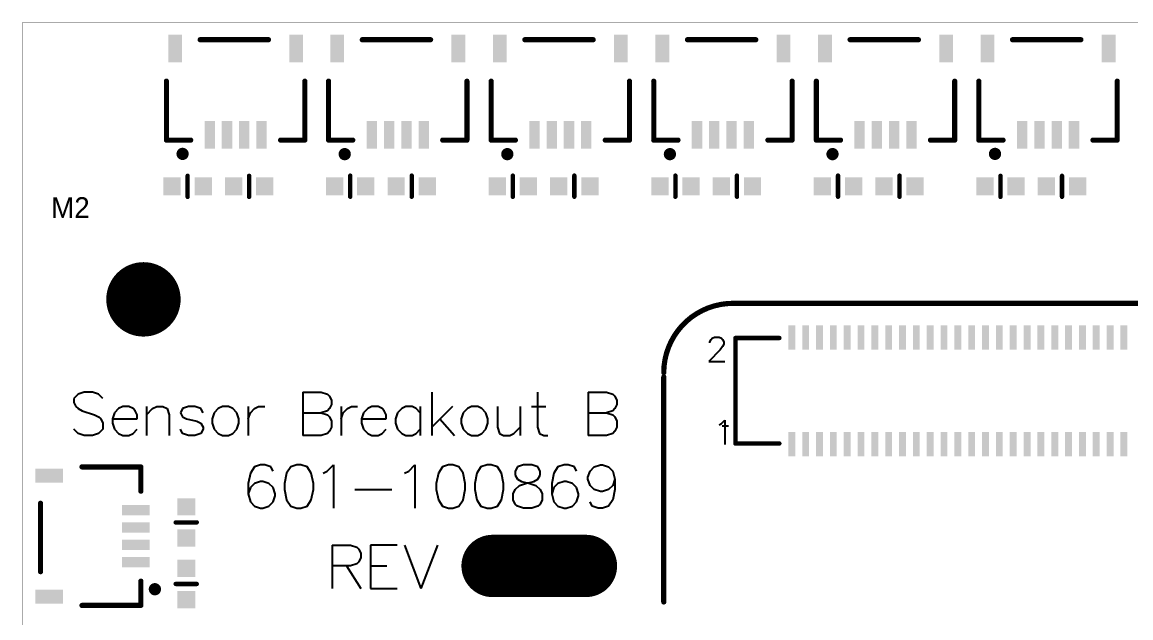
# Model space of a CAD drawing. Extents: x 385 to 449, y 85 to 220.
# Drawn here: x 385.26 to 417.31, y 202.43 to 219.64 of the extents above; entities that cross this region are included whole.
import ezdxf

# ---------------------------------------------------------------- set-up
doc = ezdxf.new("R2010")
doc.units = 0
for name, color, linetype in [('MECHANICAL1', 6, 'CONTINUOUS'), ('PADHOLELAYER', 156, 'CONTINUOUS'), ('TOPOVERLAY', 2, 'CONTINUOUS'), ('TOPPASTE', 8, 'CONTINUOUS')]:
    doc.layers.add(name, color=color, linetype=linetype)

msp = doc.modelspace()

# ---------------------------------------------------------------- linework, layer by layer
at = {"layer": 'MECHANICAL1', "const_width": 0.0127}
for points in [[(385.268, 151.633), (385.268, 219.633)], [(385.268, 219.633), (449.268, 219.633)]]:
    msp.add_lwpolyline(points, dxfattribs=at)
at = {"layer": 'MECHANICAL1', "const_width": 0.00635}
msp.add_lwpolyline([(385.265, 219.633, 1), (385.271, 219.633, 1)], format="xyb", close=True, dxfattribs=at)
msp.add_lwpolyline([(385.265, 219.633, 1), (385.271, 219.633, 1)], format="xyb", close=True, dxfattribs=at)
at = {"layer": 'PADHOLELAYER', "const_width": 1.075}
msp.add_lwpolyline([(388.23, 211.633, 1), (389.305, 211.633, 1)], format="xyb", close=True, dxfattribs=at)
at = {"layer": 'TOPOVERLAY'}
for p, q in [((405.141, 210.409), (405.174, 210.476)), ((405.141, 210.376), (405.141, 210.409)), ((405.174, 210.476), (405.208, 210.509)), ((405.208, 210.509), (405.274, 210.543)), ((405.274, 210.543), (405.408, 210.543)), ((405.408, 210.543), (405.474, 210.509)), ((405.508, 210.276), (405.441, 210.176)), ((405.474, 210.509), (405.508, 210.476)), ((405.508, 210.476), (405.541, 210.409)), ((405.541, 210.343), (405.508, 210.276)), ((405.541, 210.409), (405.541, 210.343)), ((405.441, 210.176), (405.108, 209.843)), ((405.108, 209.843), (405.574, 209.843)), ((387.055, 208.953), (386.877, 208.893)), ((387.293, 208.953), (387.055, 208.953)), ((387.472, 208.893), (387.293, 208.953)), ((393.37, 208.953), (393.37, 207.703)), ((393.37, 208.953), (393.905, 208.953)), ((393.905, 208.953), (394.084, 208.893)), ((397.101, 208.953), (397.101, 207.703)), ((400.16, 208.953), (400.16, 207.941)), ((401.618, 208.953), (401.618, 207.703)), ((401.618, 208.953), (402.153, 208.953)), ((402.153, 208.953), (402.332, 208.893)), ((386.877, 208.893), (386.758, 208.774)), ((386.758, 208.774), (386.758, 208.655)), ((386.758, 208.655), (386.817, 208.536)), ((387.591, 208.774), (387.472, 208.893)), ((394.084, 208.893), (394.143, 208.834)), ((394.143, 208.834), (394.203, 208.715)), ((394.203, 208.715), (394.203, 208.596)), ((402.332, 208.893), (402.391, 208.834)), ((402.391, 208.834), (402.451, 208.715)), ((402.451, 208.715), (402.451, 208.596)), ((386.817, 208.536), (386.877, 208.476)), ((386.877, 208.476), (386.996, 208.417)), ((386.996, 208.417), (387.353, 208.298)), ((387.93, 208.357), (387.871, 208.179)), ((388.049, 208.476), (387.93, 208.357)), ((388.168, 208.536), (388.049, 208.476)), ((388.347, 208.536), (388.168, 208.536)), ((388.466, 208.476), (388.347, 208.536)), ((388.525, 208.417), (388.466, 208.476)), ((388.585, 208.298), (388.525, 208.417)), ((388.853, 208.536), (388.853, 207.703)), ((388.853, 208.298), (389.031, 208.476)), ((389.031, 208.476), (389.15, 208.536)), ((389.15, 208.536), (389.329, 208.536)), ((389.329, 208.536), (389.448, 208.476)), ((389.448, 208.476), (389.507, 208.298)), ((389.894, 208.476), (389.835, 208.357)), ((389.835, 208.357), (389.894, 208.238)), ((390.073, 208.536), (389.894, 208.476)), ((390.251, 208.536), (390.073, 208.536)), ((390.43, 208.476), (390.251, 208.536)), ((390.489, 208.357), (390.43, 208.476)), ((390.811, 208.357), (390.751, 208.179)), ((390.93, 208.476), (390.811, 208.357)), ((391.049, 208.536), (390.93, 208.476)), ((391.227, 208.536), (391.049, 208.536)), ((391.346, 208.476), (391.227, 208.536)), ((391.465, 208.357), (391.346, 208.476)), ((391.525, 208.179), (391.465, 208.357)), ((391.798, 208.536), (391.798, 207.703)), ((391.798, 208.179), (391.858, 208.357)), ((391.858, 208.357), (391.977, 208.476)), ((391.977, 208.476), (392.096, 208.536)), ((392.096, 208.536), (392.275, 208.536)), ((393.37, 208.357), (393.905, 208.357)), ((394.084, 208.417), (393.905, 208.357)), ((393.905, 208.357), (394.084, 208.298)), ((394.143, 208.476), (394.084, 208.417)), ((394.203, 208.596), (394.143, 208.476)), ((394.482, 208.536), (394.482, 207.703)), ((394.482, 208.179), (394.542, 208.357)), ((394.542, 208.357), (394.661, 208.476)), ((394.661, 208.476), (394.78, 208.536)), ((394.78, 208.536), (394.958, 208.536)), ((395.131, 208.357), (395.072, 208.179)), ((395.25, 208.476), (395.131, 208.357)), ((395.369, 208.536), (395.25, 208.476)), ((395.548, 208.536), (395.369, 208.536)), ((395.667, 208.476), (395.548, 208.536)), ((395.726, 208.417), (395.667, 208.476)), ((395.786, 208.298), (395.726, 208.417)), ((396.113, 208.357), (396.053, 208.179)), ((396.232, 208.476), (396.113, 208.357)), ((396.351, 208.536), (396.232, 208.476)), ((396.53, 208.536), (396.351, 208.536)), ((396.649, 208.476), (396.53, 208.536)), ((396.768, 208.357), (396.649, 208.476)), ((396.768, 208.536), (396.768, 207.703)), ((397.696, 208.536), (397.101, 207.941)), ((398.011, 208.357), (397.952, 208.179)), ((398.13, 208.476), (398.011, 208.357)), ((398.249, 208.536), (398.13, 208.476)), ((398.428, 208.536), (398.249, 208.536)), ((398.547, 208.476), (398.428, 208.536)), ((398.666, 208.357), (398.547, 208.476)), ((398.726, 208.179), (398.666, 208.357)), ((398.999, 208.536), (398.999, 207.941)), ((399.654, 208.536), (399.654, 207.703)), ((399.981, 208.536), (400.398, 208.536)), ((401.618, 208.357), (402.153, 208.357)), ((402.332, 208.417), (402.153, 208.357)), ((402.153, 208.357), (402.332, 208.298)), ((402.391, 208.476), (402.332, 208.417)), ((402.451, 208.596), (402.391, 208.476)), ((387.353, 208.298), (387.472, 208.238)), ((387.472, 208.238), (387.531, 208.179)), ((387.531, 208.179), (387.591, 208.06)), ((387.591, 208.06), (387.591, 207.881)), ((387.871, 208.179), (388.585, 208.179)), ((387.871, 208.179), (387.871, 208.06)), ((387.871, 208.06), (387.93, 207.881)), ((388.585, 208.179), (388.585, 208.298)), ((389.507, 208.298), (389.507, 207.703)), ((389.894, 208.238), (390.013, 208.179)), ((390.013, 208.179), (390.311, 208.119)), ((390.311, 208.119), (390.43, 208.06)), ((390.43, 208.06), (390.489, 207.941)), ((390.751, 208.179), (390.751, 208.06)), ((390.751, 208.06), (390.811, 207.881)), ((391.465, 207.881), (391.525, 208.06)), ((391.525, 208.06), (391.525, 208.179)), ((394.084, 208.298), (394.143, 208.238)), ((394.143, 208.238), (394.203, 208.119)), ((394.203, 208.119), (394.203, 207.941)), ((395.072, 208.179), (395.786, 208.179)), ((395.072, 208.179), (395.072, 208.06)), ((395.072, 208.06), (395.131, 207.881)), ((395.786, 208.179), (395.786, 208.298)), ((396.053, 208.179), (396.053, 208.06)), ((396.053, 208.06), (396.113, 207.881)), ((397.339, 208.179), (397.755, 207.703)), ((397.952, 208.179), (397.952, 208.06)), ((397.952, 208.06), (398.011, 207.881)), ((398.666, 207.881), (398.726, 208.06)), ((398.726, 208.06), (398.726, 208.179)), ((402.332, 208.298), (402.391, 208.238)), ((402.391, 208.238), (402.451, 208.119)), ((402.451, 208.119), (402.451, 207.941)), ((405.408, 208.009), (405.474, 208.043)), ((405.474, 208.043), (405.574, 208.143)), ((405.574, 208.143), (405.574, 207.443)), ((386.877, 207.762), (386.758, 207.881)), ((387.055, 207.703), (386.877, 207.762)), ((387.293, 207.703), (387.055, 207.703)), ((387.472, 207.762), (387.293, 207.703)), ((387.591, 207.881), (387.472, 207.762)), ((387.93, 207.881), (388.049, 207.762)), ((388.049, 207.762), (388.168, 207.703)), ((388.168, 207.703), (388.347, 207.703)), ((388.347, 207.703), (388.466, 207.762)), ((388.466, 207.762), (388.585, 207.881)), ((389.894, 207.762), (389.835, 207.881)), ((390.073, 207.703), (389.894, 207.762)), ((390.251, 207.703), (390.073, 207.703)), ((390.43, 207.762), (390.251, 207.703)), ((390.489, 207.881), (390.43, 207.762)), ((390.489, 207.941), (390.489, 207.881)), ((390.811, 207.881), (390.93, 207.762)), ((390.93, 207.762), (391.049, 207.703)), ((391.049, 207.703), (391.227, 207.703)), ((391.227, 207.703), (391.346, 207.762)), ((391.346, 207.762), (391.465, 207.881)), ((393.905, 207.703), (393.37, 207.703)), ((394.084, 207.762), (393.905, 207.703)), ((394.143, 207.822), (394.084, 207.762)), ((394.203, 207.941), (394.143, 207.822)), ((395.131, 207.881), (395.25, 207.762)), ((395.25, 207.762), (395.369, 207.703)), ((395.369, 207.703), (395.548, 207.703)), ((395.548, 207.703), (395.667, 207.762)), ((395.667, 207.762), (395.786, 207.881)), ((396.113, 207.881), (396.232, 207.762)), ((396.232, 207.762), (396.351, 207.703)), ((396.351, 207.703), (396.53, 207.703)), ((396.53, 207.703), (396.649, 207.762)), ((396.649, 207.762), (396.768, 207.881)), ((398.011, 207.881), (398.13, 207.762)), ((398.13, 207.762), (398.249, 207.703)), ((398.249, 207.703), (398.428, 207.703)), ((398.428, 207.703), (398.547, 207.762)), ((398.547, 207.762), (398.666, 207.881)), ((398.999, 207.941), (399.059, 207.762)), ((399.059, 207.762), (399.178, 207.703)), ((399.178, 207.703), (399.356, 207.703)), ((399.356, 207.703), (399.475, 207.762)), ((399.475, 207.762), (399.654, 207.941)), ((400.16, 207.941), (400.219, 207.762)), ((400.219, 207.762), (400.338, 207.703)), ((400.338, 207.703), (400.457, 207.703)), ((402.153, 207.703), (401.618, 207.703)), ((402.332, 207.762), (402.153, 207.703)), ((402.391, 207.822), (402.332, 207.762)), ((402.451, 207.941), (402.391, 207.822)), ((391.976, 206.793), (391.857, 206.615)), ((392.155, 206.853), (391.976, 206.793)), ((392.274, 206.853), (392.155, 206.853)), ((392.452, 206.793), (392.274, 206.853)), ((392.512, 206.674), (392.452, 206.793)), ((393.024, 206.793), (392.905, 206.615)), ((393.202, 206.853), (393.024, 206.793)), ((393.321, 206.853), (393.202, 206.853)), ((393.5, 206.793), (393.321, 206.853)), ((393.619, 206.615), (393.5, 206.793)), ((394.077, 206.674), (394.256, 206.853)), ((394.256, 206.853), (394.256, 205.603)), ((396.434, 206.674), (396.612, 206.853)), ((396.612, 206.853), (396.612, 205.603)), ((397.41, 206.793), (397.291, 206.615)), ((397.588, 206.853), (397.41, 206.793)), ((397.707, 206.853), (397.588, 206.853)), ((397.886, 206.793), (397.707, 206.853)), ((398.005, 206.615), (397.886, 206.793)), ((398.523, 206.793), (398.404, 206.615)), ((398.701, 206.853), (398.523, 206.793)), ((398.82, 206.853), (398.701, 206.853)), ((398.999, 206.793), (398.82, 206.853)), ((399.118, 206.615), (398.999, 206.793)), ((399.576, 206.793), (399.516, 206.674)), ((399.754, 206.853), (399.576, 206.793)), ((399.993, 206.853), (399.754, 206.853)), ((400.171, 206.793), (399.993, 206.853)), ((400.231, 206.674), (400.171, 206.793)), ((400.748, 206.793), (400.629, 206.615)), ((400.927, 206.853), (400.748, 206.793)), ((401.046, 206.853), (400.927, 206.853)), ((401.224, 206.793), (401.046, 206.853)), ((401.284, 206.674), (401.224, 206.793)), ((401.677, 206.674), (401.796, 206.793)), ((401.796, 206.793), (401.974, 206.853)), ((401.974, 206.853), (402.034, 206.853)), ((402.034, 206.853), (402.212, 206.793)), ((402.212, 206.793), (402.331, 206.674)), ((391.857, 206.615), (391.798, 206.317)), ((392.905, 206.615), (392.845, 206.317)), ((393.678, 206.317), (393.619, 206.615)), ((393.958, 206.615), (394.077, 206.674)), ((396.315, 206.615), (396.434, 206.674)), ((397.291, 206.615), (397.231, 206.317)), ((398.064, 206.317), (398.005, 206.615)), ((398.404, 206.615), (398.344, 206.317)), ((399.177, 206.317), (399.118, 206.615)), ((399.516, 206.674), (399.516, 206.555)), ((399.516, 206.555), (399.576, 206.436)), ((399.576, 206.436), (399.695, 206.376)), ((400.052, 206.376), (400.171, 206.436)), ((400.171, 206.436), (400.231, 206.555)), ((400.231, 206.555), (400.231, 206.674)), ((400.629, 206.615), (400.57, 206.317)), ((401.617, 206.496), (401.677, 206.674)), ((401.617, 206.436), (401.617, 206.496)), ((401.677, 206.257), (401.617, 206.436)), ((402.331, 206.674), (402.391, 206.436)), ((402.391, 206.436), (402.331, 206.257)), ((402.391, 206.436), (402.391, 206.138)), ((391.798, 206.317), (391.798, 206.019)), ((391.857, 206.198), (391.798, 206.019)), ((391.976, 206.317), (391.857, 206.198)), ((392.155, 206.376), (391.976, 206.317)), ((392.214, 206.376), (392.155, 206.376)), ((392.393, 206.317), (392.214, 206.376)), ((392.512, 206.198), (392.393, 206.317)), ((392.571, 206.019), (392.512, 206.198)), ((392.845, 206.317), (392.845, 206.138)), ((392.845, 206.138), (392.905, 205.841)), ((393.619, 205.841), (393.678, 206.138)), ((393.678, 206.138), (393.678, 206.317)), ((394.875, 206.138), (395.946, 206.138)), ((397.231, 206.317), (397.231, 206.138)), ((397.231, 206.138), (397.291, 205.841)), ((398.005, 205.841), (398.064, 206.138)), ((398.064, 206.138), (398.064, 206.317)), ((398.344, 206.317), (398.344, 206.138)), ((398.344, 206.138), (398.404, 205.841)), ((399.118, 205.841), (399.177, 206.138)), ((399.177, 206.138), (399.177, 206.317)), ((399.457, 206.019), (399.516, 206.138)), ((399.516, 206.138), (399.635, 206.257)), ((399.635, 206.257), (399.814, 206.317)), ((399.695, 206.376), (399.933, 206.317)), ((399.814, 206.317), (400.052, 206.376)), ((399.933, 206.317), (400.112, 206.257)), ((400.112, 206.257), (400.231, 206.138)), ((400.231, 206.138), (400.29, 206.019)), ((400.57, 206.317), (400.57, 206.019)), ((400.629, 206.198), (400.57, 206.019)), ((400.748, 206.317), (400.629, 206.198)), ((400.927, 206.376), (400.748, 206.317)), ((400.986, 206.376), (400.927, 206.376)), ((401.165, 206.317), (400.986, 206.376)), ((401.284, 206.198), (401.165, 206.317)), ((401.343, 206.019), (401.284, 206.198)), ((401.796, 206.138), (401.677, 206.257)), ((401.974, 206.079), (401.796, 206.138)), ((402.034, 206.079), (401.974, 206.079)), ((402.212, 206.138), (402.034, 206.079)), ((402.331, 206.257), (402.212, 206.138)), ((402.391, 206.138), (402.331, 205.841)), ((391.798, 206.019), (391.857, 205.781)), ((391.857, 205.781), (391.976, 205.662)), ((392.393, 205.662), (392.512, 205.781)), ((392.512, 205.781), (392.571, 205.96)), ((392.571, 205.96), (392.571, 206.019)), ((392.905, 205.841), (393.024, 205.662)), ((393.5, 205.662), (393.619, 205.841)), ((397.291, 205.841), (397.41, 205.662)), ((397.886, 205.662), (398.005, 205.841)), ((398.404, 205.841), (398.523, 205.662)), ((398.999, 205.662), (399.118, 205.841)), ((399.457, 205.841), (399.457, 206.019)), ((399.516, 205.722), (399.457, 205.841)), ((400.29, 205.841), (400.231, 205.722)), ((400.29, 206.019), (400.29, 205.841)), ((400.57, 206.019), (400.629, 205.781)), ((400.629, 205.781), (400.748, 205.662)), ((401.165, 205.662), (401.284, 205.781)), ((401.284, 205.781), (401.343, 205.96)), ((401.343, 205.96), (401.343, 206.019)), ((401.736, 205.662), (401.677, 205.781)), ((402.331, 205.841), (402.212, 205.662)), ((391.976, 205.662), (392.155, 205.603)), ((392.155, 205.603), (392.214, 205.603)), ((392.214, 205.603), (392.393, 205.662)), ((393.024, 205.662), (393.202, 205.603)), ((393.202, 205.603), (393.321, 205.603)), ((393.321, 205.603), (393.5, 205.662)), ((397.41, 205.662), (397.588, 205.603)), ((397.588, 205.603), (397.707, 205.603)), ((397.707, 205.603), (397.886, 205.662)), ((398.523, 205.662), (398.701, 205.603)), ((398.701, 205.603), (398.82, 205.603)), ((398.82, 205.603), (398.999, 205.662)), ((399.576, 205.662), (399.516, 205.722)), ((399.754, 205.603), (399.576, 205.662)), ((399.993, 205.603), (399.754, 205.603)), ((400.171, 205.662), (399.993, 205.603)), ((400.231, 205.722), (400.171, 205.662)), ((400.748, 205.662), (400.927, 205.603)), ((400.927, 205.603), (400.986, 205.603)), ((400.986, 205.603), (401.165, 205.662)), ((401.915, 205.603), (401.736, 205.662)), ((402.034, 205.603), (401.915, 205.603)), ((402.212, 205.662), (402.034, 205.603)), ((394.218, 204.533), (394.218, 203.283)), ((394.218, 204.533), (394.753, 204.533)), ((394.753, 204.533), (394.932, 204.473)), ((394.932, 204.473), (394.991, 204.414)), ((396.104, 204.533), (395.331, 204.533)), ((395.331, 204.533), (395.331, 203.283)), ((396.313, 204.533), (396.789, 203.283)), ((397.265, 204.533), (396.789, 203.283)), ((394.991, 204.414), (395.051, 204.295)), ((395.051, 204.176), (394.991, 204.056)), ((395.051, 204.295), (395.051, 204.176)), ((394.753, 203.937), (394.218, 203.937)), ((394.634, 203.937), (395.051, 203.283)), ((394.932, 203.997), (394.753, 203.937)), ((394.991, 204.056), (394.932, 203.997)), ((395.331, 203.937), (395.807, 203.937)), ((395.331, 203.283), (396.104, 203.283))]:
    msp.add_line(p, q, dxfattribs=at)
for points, const_width in [([(390.407, 219.133), (391.432, 219.133)], 0.15), ([(390.407, 219.133), (390.409, 219.133)], 0.15), ([(391.432, 219.133), (391.914, 219.133)], 0.15), ([(391.914, 219.133), (392.382, 219.133)], 0.15), ([(395.093, 219.133), (396.118, 219.133)], 0.15), ([(395.093, 219.133), (395.096, 219.133)], 0.15), ([(396.118, 219.133), (396.6, 219.133)], 0.15), ([(396.6, 219.133), (397.068, 219.133)], 0.15), ([(399.793, 219.133), (400.818, 219.133)], 0.15), ([(399.793, 219.133), (399.796, 219.133)], 0.15), ([(400.818, 219.133), (401.3, 219.133)], 0.15), ([(401.3, 219.133), (401.768, 219.133)], 0.15), ([(404.493, 219.133), (405.518, 219.133)], 0.15), ([(404.493, 219.133), (404.496, 219.133)], 0.15), ([(405.518, 219.133), (406, 219.133)], 0.15), ([(406, 219.133), (406.468, 219.133)], 0.15), ([(409.193, 219.133), (410.218, 219.133)], 0.15), ([(409.193, 219.133), (409.196, 219.133)], 0.15), ([(410.218, 219.133), (410.7, 219.133)], 0.15), ([(410.7, 219.133), (411.168, 219.133)], 0.15), ([(413.89, 219.133), (414.915, 219.133)], 0.15), ([(413.89, 219.133), (413.892, 219.133)], 0.15), ([(414.915, 219.133), (415.396, 219.133)], 0.15), ([(415.396, 219.133), (415.865, 219.133)], 0.15), ([(389.432, 217.935), (389.432, 216.233)], 0.15), ([(393.432, 216.233), (393.432, 217.935)], 0.15), ([(394.118, 217.935), (394.118, 216.233)], 0.15), ([(398.118, 216.233), (398.118, 217.935)], 0.15), ([(398.818, 217.935), (398.818, 216.233)], 0.15), ([(402.818, 216.233), (402.818, 217.935)], 0.15), ([(403.518, 217.935), (403.518, 216.233)], 0.15), ([(407.518, 216.233), (407.518, 217.935)], 0.15), ([(408.218, 217.935), (408.218, 216.233)], 0.15), ([(412.218, 216.233), (412.218, 217.935)], 0.15), ([(412.915, 217.935), (412.915, 216.233)], 0.15), ([(416.915, 216.233), (416.915, 217.935)], 0.15), ([(389.432, 216.233), (390.132, 216.233)], 0.15), ([(392.732, 216.233), (393.432, 216.233)], 0.15), ([(394.118, 216.233), (394.818, 216.233)], 0.15), ([(397.418, 216.233), (398.118, 216.233)], 0.15), ([(398.818, 216.233), (399.518, 216.233)], 0.15), ([(402.118, 216.233), (402.818, 216.233)], 0.15), ([(403.518, 216.233), (404.218, 216.233)], 0.15), ([(406.818, 216.233), (407.518, 216.233)], 0.15), ([(408.218, 216.233), (408.918, 216.233)], 0.15), ([(411.518, 216.233), (412.218, 216.233)], 0.15), ([(412.915, 216.233), (413.615, 216.233)], 0.15), ([(416.215, 216.233), (416.915, 216.233)], 0.15), ([(390.044, 214.593), (390.044, 215.202)], 0.127), ([(391.822, 214.593), (391.822, 215.202)], 0.127), ([(394.744, 214.597), (394.744, 215.207)], 0.127), ([(396.522, 214.597), (396.522, 215.207)], 0.127), ([(399.444, 214.597), (399.444, 215.207)], 0.127), ([(401.222, 214.597), (401.222, 215.207)], 0.127), ([(404.144, 214.597), (404.144, 215.207)], 0.127), ([(405.922, 214.597), (405.922, 215.207)], 0.127), ([(408.844, 214.597), (408.844, 215.207)], 0.127), ([(410.622, 214.597), (410.622, 215.207)], 0.127), ([(413.54, 214.593), (413.54, 215.202)], 0.127), ([(415.318, 214.593), (415.318, 215.202)], 0.127), ([(405.807, 211.518), (428.393, 211.518)], 0.15), ([(405.878, 210.517), (407.148, 210.517)], 0.127), ([(405.878, 207.469), (405.878, 210.517)], 0.127), ([(403.807, 202.893), (403.807, 209.393)], 0.15), ([(405.878, 207.469), (407.148, 207.469)], 0.127), ([(386.991, 206.793), (388.693, 206.793)], 0.15), ([(388.693, 206.093), (388.693, 206.793)], 0.15), ([(385.793, 205.275), (385.793, 205.743)], 0.15), ([(385.793, 204.793), (385.793, 205.275)], 0.15), ([(389.699, 205.19), (390.308, 205.19)], 0.127), ([(385.793, 203.768), (385.793, 204.793)], 0.15), ([(398.858, 203.933), (401.558, 203.933)], 1.8), ([(385.793, 203.768), (385.793, 203.771)], 0.15), ([(388.693, 202.793), (388.693, 203.493)], 0.15), ([(389.699, 203.412), (390.308, 203.412)], 0.127), ([(386.991, 202.793), (388.693, 202.793)], 0.15)]:
    msp.add_lwpolyline(points, dxfattribs=dict(at, const_width=const_width))
for points, const_width in [([(390.369, 219.133, 1), (390.444, 219.133, 1)], 0.075), ([(390.369, 219.133, 1), (390.444, 219.133, 1)], 0.075), ([(390.372, 219.133, 1), (390.447, 219.133, 1)], 0.075), ([(391.394, 219.133, 1), (391.469, 219.133, 1)], 0.075), ([(391.394, 219.133, 1), (391.469, 219.133, 1)], 0.075), ([(391.876, 219.133, 1), (391.951, 219.133, 1)], 0.075), ([(391.876, 219.133, 1), (391.951, 219.133, 1)], 0.075), ([(392.344, 219.133, 1), (392.419, 219.133, 1)], 0.075), ([(395.055, 219.133, 1), (395.13, 219.133, 1)], 0.075), ([(395.055, 219.133, 1), (395.13, 219.133, 1)], 0.075), ([(395.058, 219.133, 1), (395.133, 219.133, 1)], 0.075), ([(396.08, 219.133, 1), (396.155, 219.133, 1)], 0.075), ([(396.08, 219.133, 1), (396.155, 219.133, 1)], 0.075), ([(396.562, 219.133, 1), (396.637, 219.133, 1)], 0.075), ([(396.562, 219.133, 1), (396.637, 219.133, 1)], 0.075), ([(397.03, 219.133, 1), (397.105, 219.133, 1)], 0.075), ([(399.755, 219.133, 1), (399.83, 219.133, 1)], 0.075), ([(399.755, 219.133, 1), (399.83, 219.133, 1)], 0.075), ([(399.758, 219.133, 1), (399.833, 219.133, 1)], 0.075), ([(400.78, 219.133, 1), (400.855, 219.133, 1)], 0.075), ([(400.78, 219.133, 1), (400.855, 219.133, 1)], 0.075), ([(401.262, 219.133, 1), (401.337, 219.133, 1)], 0.075), ([(401.262, 219.133, 1), (401.337, 219.133, 1)], 0.075), ([(401.73, 219.133, 1), (401.805, 219.133, 1)], 0.075), ([(404.455, 219.133, 1), (404.53, 219.133, 1)], 0.075), ([(404.455, 219.133, 1), (404.53, 219.133, 1)], 0.075), ([(404.458, 219.133, 1), (404.533, 219.133, 1)], 0.075), ([(405.48, 219.133, 1), (405.555, 219.133, 1)], 0.075), ([(405.48, 219.133, 1), (405.555, 219.133, 1)], 0.075), ([(405.962, 219.133, 1), (406.037, 219.133, 1)], 0.075), ([(405.962, 219.133, 1), (406.037, 219.133, 1)], 0.075), ([(406.43, 219.133, 1), (406.505, 219.133, 1)], 0.075), ([(409.155, 219.133, 1), (409.23, 219.133, 1)], 0.075), ([(409.155, 219.133, 1), (409.23, 219.133, 1)], 0.075), ([(409.158, 219.133, 1), (409.233, 219.133, 1)], 0.075), ([(410.18, 219.133, 1), (410.255, 219.133, 1)], 0.075), ([(410.18, 219.133, 1), (410.255, 219.133, 1)], 0.075), ([(410.662, 219.133, 1), (410.737, 219.133, 1)], 0.075), ([(410.662, 219.133, 1), (410.737, 219.133, 1)], 0.075), ([(411.13, 219.133, 1), (411.205, 219.133, 1)], 0.075), ([(413.852, 219.133, 1), (413.927, 219.133, 1)], 0.075), ([(413.852, 219.133, 1), (413.927, 219.133, 1)], 0.075), ([(413.855, 219.133, 1), (413.93, 219.133, 1)], 0.075), ([(414.877, 219.133, 1), (414.952, 219.133, 1)], 0.075), ([(414.877, 219.133, 1), (414.952, 219.133, 1)], 0.075), ([(415.359, 219.133, 1), (415.434, 219.133, 1)], 0.075), ([(415.359, 219.133, 1), (415.434, 219.133, 1)], 0.075), ([(415.827, 219.133, 1), (415.902, 219.133, 1)], 0.075), ([(389.394, 217.935, 1), (389.469, 217.935, 1)], 0.075), ([(393.394, 217.935, 1), (393.469, 217.935, 1)], 0.075), ([(394.08, 217.935, 1), (394.155, 217.935, 1)], 0.075), ([(398.08, 217.935, 1), (398.155, 217.935, 1)], 0.075), ([(398.78, 217.935, 1), (398.855, 217.935, 1)], 0.075), ([(402.78, 217.935, 1), (402.855, 217.935, 1)], 0.075), ([(403.48, 217.935, 1), (403.555, 217.935, 1)], 0.075), ([(407.48, 217.935, 1), (407.555, 217.935, 1)], 0.075), ([(408.18, 217.935, 1), (408.255, 217.935, 1)], 0.075), ([(412.18, 217.935, 1), (412.255, 217.935, 1)], 0.075), ([(412.877, 217.935, 1), (412.952, 217.935, 1)], 0.075), ([(416.877, 217.935, 1), (416.952, 217.935, 1)], 0.075), ([(389.394, 216.233, 1), (389.469, 216.233, 1)], 0.075), ([(389.394, 216.233, 1), (389.469, 216.233, 1)], 0.075), ([(390.094, 216.233, 1), (390.169, 216.233, 1)], 0.075), ([(392.694, 216.233, 1), (392.769, 216.233, 1)], 0.075), ([(393.394, 216.233, 1), (393.469, 216.233, 1)], 0.075), ([(393.394, 216.233, 1), (393.469, 216.233, 1)], 0.075), ([(394.08, 216.233, 1), (394.155, 216.233, 1)], 0.075), ([(394.08, 216.233, 1), (394.155, 216.233, 1)], 0.075), ([(394.78, 216.233, 1), (394.855, 216.233, 1)], 0.075), ([(397.38, 216.233, 1), (397.455, 216.233, 1)], 0.075), ([(398.08, 216.233, 1), (398.155, 216.233, 1)], 0.075), ([(398.08, 216.233, 1), (398.155, 216.233, 1)], 0.075), ([(398.78, 216.233, 1), (398.855, 216.233, 1)], 0.075), ([(398.78, 216.233, 1), (398.855, 216.233, 1)], 0.075), ([(399.48, 216.233, 1), (399.555, 216.233, 1)], 0.075), ([(402.08, 216.233, 1), (402.155, 216.233, 1)], 0.075), ([(402.78, 216.233, 1), (402.855, 216.233, 1)], 0.075), ([(402.78, 216.233, 1), (402.855, 216.233, 1)], 0.075), ([(403.48, 216.233, 1), (403.555, 216.233, 1)], 0.075), ([(403.48, 216.233, 1), (403.555, 216.233, 1)], 0.075), ([(404.18, 216.233, 1), (404.255, 216.233, 1)], 0.075), ([(406.78, 216.233, 1), (406.855, 216.233, 1)], 0.075), ([(407.48, 216.233, 1), (407.555, 216.233, 1)], 0.075), ([(407.48, 216.233, 1), (407.555, 216.233, 1)], 0.075), ([(408.18, 216.233, 1), (408.255, 216.233, 1)], 0.075), ([(408.18, 216.233, 1), (408.255, 216.233, 1)], 0.075), ([(408.88, 216.233, 1), (408.955, 216.233, 1)], 0.075), ([(411.48, 216.233, 1), (411.555, 216.233, 1)], 0.075), ([(412.18, 216.233, 1), (412.255, 216.233, 1)], 0.075), ([(412.18, 216.233, 1), (412.255, 216.233, 1)], 0.075), ([(412.877, 216.233, 1), (412.952, 216.233, 1)], 0.075), ([(412.877, 216.233, 1), (412.952, 216.233, 1)], 0.075), ([(413.577, 216.233, 1), (413.652, 216.233, 1)], 0.075), ([(416.177, 216.233, 1), (416.252, 216.233, 1)], 0.075), ([(416.877, 216.233, 1), (416.952, 216.233, 1)], 0.075), ([(416.877, 216.233, 1), (416.952, 216.233, 1)], 0.075), ([(389.94, 215.841, 1), (390.03, 215.841, 1)], 0.09), ([(389.94, 215.829, 1), (390.03, 215.829, 1)], 0.09), ([(394.626, 215.841, 1), (394.716, 215.841, 1)], 0.09), ([(394.627, 215.829, 1), (394.717, 215.829, 1)], 0.09), ([(399.326, 215.841, 1), (399.416, 215.841, 1)], 0.09), ([(399.327, 215.829, 1), (399.417, 215.829, 1)], 0.09), ([(404.026, 215.841, 1), (404.116, 215.841, 1)], 0.09), ([(404.027, 215.829, 1), (404.117, 215.829, 1)], 0.09), ([(408.726, 215.841, 1), (408.816, 215.841, 1)], 0.09), ([(408.727, 215.829, 1), (408.817, 215.829, 1)], 0.09), ([(413.423, 215.841, 1), (413.513, 215.841, 1)], 0.09), ([(413.423, 215.829, 1), (413.513, 215.829, 1)], 0.09), ([(390.012, 215.202, 1), (390.075, 215.202, 1)], 0.0635), ([(391.79, 215.202, 1), (391.853, 215.202, 1)], 0.0635), ([(394.712, 215.207, 1), (394.776, 215.207, 1)], 0.0635), ([(396.49, 215.207, 1), (396.554, 215.207, 1)], 0.0635), ([(399.412, 215.207, 1), (399.476, 215.207, 1)], 0.0635), ([(401.19, 215.207, 1), (401.254, 215.207, 1)], 0.0635), ([(404.112, 215.207, 1), (404.176, 215.207, 1)], 0.0635), ([(405.89, 215.207, 1), (405.954, 215.207, 1)], 0.0635), ([(408.812, 215.207, 1), (408.876, 215.207, 1)], 0.0635), ([(410.59, 215.207, 1), (410.654, 215.207, 1)], 0.0635), ([(413.509, 215.202, 1), (413.572, 215.202, 1)], 0.0635), ([(415.287, 215.202, 1), (415.35, 215.202, 1)], 0.0635), ([(390.012, 214.593, 1), (390.075, 214.593, 1)], 0.0635), ([(391.79, 214.593, 1), (391.853, 214.593, 1)], 0.0635), ([(394.712, 214.597, 1), (394.776, 214.597, 1)], 0.0635), ([(396.49, 214.597, 1), (396.554, 214.597, 1)], 0.0635), ([(399.412, 214.597, 1), (399.476, 214.597, 1)], 0.0635), ([(401.19, 214.597, 1), (401.254, 214.597, 1)], 0.0635), ([(404.112, 214.597, 1), (404.176, 214.597, 1)], 0.0635), ([(405.89, 214.597, 1), (405.954, 214.597, 1)], 0.0635), ([(408.812, 214.597, 1), (408.876, 214.597, 1)], 0.0635), ([(410.59, 214.597, 1), (410.654, 214.597, 1)], 0.0635), ([(413.509, 214.593, 1), (413.572, 214.593, 1)], 0.0635), ([(415.287, 214.593, 1), (415.35, 214.593, 1)], 0.0635), ([(405.77, 211.518, 1), (405.845, 211.518, 1)], 0.075), ([(405.77, 211.518, 1), (405.845, 211.518, 1)], 0.075), ([(405.846, 210.517, 1), (405.91, 210.517, 1)], 0.0635), ([(405.846, 210.517, 1), (405.91, 210.517, 1)], 0.0635), ([(407.116, 210.517, 1), (407.18, 210.517, 1)], 0.0635), ([(403.77, 209.518, 1), (403.845, 209.518, 1)], 0.075), ([(403.77, 209.393, 1), (403.845, 209.393, 1)], 0.075), ([(405.846, 207.469, 1), (405.91, 207.469, 1)], 0.0635), ([(405.846, 207.469, 1), (405.91, 207.469, 1)], 0.0635), ([(407.116, 207.469, 1), (407.18, 207.469, 1)], 0.0635), ([(386.953, 206.793, 1), (387.028, 206.793, 1)], 0.075), ([(388.655, 206.793, 1), (388.73, 206.793, 1)], 0.075), ([(388.655, 206.793, 1), (388.73, 206.793, 1)], 0.075), ([(388.655, 206.093, 1), (388.73, 206.093, 1)], 0.075), ([(385.755, 205.743, 1), (385.83, 205.743, 1)], 0.075), ([(385.755, 205.275, 1), (385.83, 205.275, 1)], 0.075), ([(385.755, 205.275, 1), (385.83, 205.275, 1)], 0.075), ([(389.667, 205.19, 1), (389.73, 205.19, 1)], 0.0635), ([(390.276, 205.19, 1), (390.34, 205.19, 1)], 0.0635), ([(385.755, 204.793, 1), (385.83, 204.793, 1)], 0.075), ([(385.755, 204.793, 1), (385.83, 204.793, 1)], 0.075), ([(398.408, 203.933, 1), (399.308, 203.933, 1)], 0.9), ([(401.108, 203.933, 1), (402.008, 203.933, 1)], 0.9), ([(385.755, 203.771, 1), (385.83, 203.771, 1)], 0.075), ([(385.755, 203.768, 1), (385.83, 203.768, 1)], 0.075), ([(385.755, 203.768, 1), (385.83, 203.768, 1)], 0.075), ([(388.655, 203.493, 1), (388.73, 203.493, 1)], 0.075), ([(389.04, 203.346, 1), (389.13, 203.346, 1)], 0.09), ([(389.052, 203.347, 1), (389.142, 203.347, 1)], 0.09), ([(389.667, 203.412, 1), (389.73, 203.412, 1)], 0.0635), ([(390.276, 203.412, 1), (390.34, 203.412, 1)], 0.0635), ([(386.953, 202.793, 1), (387.028, 202.793, 1)], 0.075), ([(388.655, 202.793, 1), (388.73, 202.793, 1)], 0.075), ([(388.655, 202.793, 1), (388.73, 202.793, 1)], 0.075), ([(403.77, 202.893, 1), (403.845, 202.893, 1)], 0.075)]:
    msp.add_lwpolyline(points, format="xyb", close=True, dxfattribs=dict(at, const_width=const_width))
for points, const_width in [([(389.985, 215.829, -28.866956), (389.985, 215.841)], 0.18), ([(394.672, 215.829, -28.866956), (394.671, 215.841)], 0.18), ([(399.372, 215.829, -28.866956), (399.371, 215.841)], 0.18), ([(404.072, 215.829, -28.866956), (404.071, 215.841)], 0.18), ([(408.772, 215.829, -28.866956), (408.771, 215.841)], 0.18), ([(413.468, 215.829, -28.866956), (413.468, 215.841)], 0.18), ([(403.807, 209.518, -0.414214), (405.807, 211.518)], 0.15), ([(389.097, 203.347, -28.866956), (389.085, 203.346)], 0.18)]:
    msp.add_lwpolyline(points, format="xyb", dxfattribs=dict(at, const_width=const_width))
msp.add_lwpolyline([(405.497, 207.977), (405.675, 207.977)], dxfattribs=at)
for points in [[(405.497, 207.977, 1), (405.497, 207.977, 1)], [(405.675, 207.977, 1), (405.675, 207.977, 1)]]:
    msp.add_lwpolyline(points, format="xyb", close=True, dxfattribs=at)
at = {"layer": 'TOPPASTE'}
for points in [[(389.482, 219.283), (389.482, 218.483), (389.882, 219.283), (389.882, 218.483)], [(392.982, 219.283), (392.982, 218.483), (393.382, 219.283), (393.382, 218.483)], [(394.168, 219.283), (394.168, 218.483), (394.568, 219.283), (394.568, 218.483)], [(397.668, 219.283), (397.668, 218.483), (398.068, 219.283), (398.068, 218.483)], [(398.868, 219.283), (398.868, 218.483), (399.268, 219.283), (399.268, 218.483)], [(402.368, 219.283), (402.368, 218.483), (402.768, 219.283), (402.768, 218.483)], [(403.568, 219.283), (403.568, 218.483), (403.968, 219.283), (403.968, 218.483)], [(407.068, 219.283), (407.068, 218.483), (407.468, 219.283), (407.468, 218.483)], [(408.268, 219.283), (408.268, 218.483), (408.668, 219.283), (408.668, 218.483)], [(411.768, 219.283), (411.768, 218.483), (412.168, 219.283), (412.168, 218.483)], [(412.965, 219.283), (412.965, 218.483), (413.365, 219.283), (413.365, 218.483)], [(416.465, 219.283), (416.465, 218.483), (416.865, 219.283), (416.865, 218.483)], [(390.832, 215.983), (390.832, 216.783), (390.532, 215.983), (390.532, 216.783)], [(391.332, 215.983), (391.332, 216.783), (391.032, 215.983), (391.032, 216.783)], [(391.832, 215.983), (391.832, 216.783), (391.532, 215.983), (391.532, 216.783)], [(392.332, 215.983), (392.332, 216.783), (392.032, 215.983), (392.032, 216.783)], [(395.518, 215.983), (395.518, 216.783), (395.218, 215.983), (395.218, 216.783)], [(396.018, 215.983), (396.018, 216.783), (395.718, 215.983), (395.718, 216.783)], [(396.518, 215.983), (396.518, 216.783), (396.218, 215.983), (396.218, 216.783)], [(397.018, 215.983), (397.018, 216.783), (396.718, 215.983), (396.718, 216.783)], [(400.218, 215.983), (400.218, 216.783), (399.918, 215.983), (399.918, 216.783)], [(400.718, 215.983), (400.718, 216.783), (400.418, 215.983), (400.418, 216.783)], [(401.218, 215.983), (401.218, 216.783), (400.918, 215.983), (400.918, 216.783)], [(401.718, 215.983), (401.718, 216.783), (401.418, 215.983), (401.418, 216.783)], [(404.918, 215.983), (404.918, 216.783), (404.618, 215.983), (404.618, 216.783)], [(405.418, 215.983), (405.418, 216.783), (405.118, 215.983), (405.118, 216.783)], [(405.918, 215.983), (405.918, 216.783), (405.618, 215.983), (405.618, 216.783)], [(406.418, 215.983), (406.418, 216.783), (406.118, 215.983), (406.118, 216.783)], [(409.618, 215.983), (409.618, 216.783), (409.318, 215.983), (409.318, 216.783)], [(410.118, 215.983), (410.118, 216.783), (409.818, 215.983), (409.818, 216.783)], [(410.618, 215.983), (410.618, 216.783), (410.318, 215.983), (410.318, 216.783)], [(411.118, 215.983), (411.118, 216.783), (410.818, 215.983), (410.818, 216.783)], [(414.315, 215.983), (414.315, 216.783), (414.015, 215.983), (414.015, 216.783)], [(414.815, 215.983), (414.815, 216.783), (414.515, 215.983), (414.515, 216.783)], [(415.315, 215.983), (415.315, 216.783), (415.015, 215.983), (415.015, 216.783)], [(415.815, 215.983), (415.815, 216.783), (415.515, 215.983), (415.515, 216.783)], [(389.844, 215.157), (389.344, 215.157), (389.844, 214.637), (389.344, 214.637)], [(390.744, 215.157), (390.244, 215.157), (390.744, 214.637), (390.244, 214.637)], [(391.122, 214.637), (391.622, 214.637), (391.122, 215.157), (391.622, 215.157)], [(392.022, 214.637), (392.522, 214.637), (392.022, 215.157), (392.522, 215.157)], [(394.544, 215.162), (394.044, 215.162), (394.544, 214.642), (394.044, 214.642)], [(395.444, 215.162), (394.944, 215.162), (395.444, 214.642), (394.944, 214.642)], [(395.822, 214.642), (396.322, 214.642), (395.822, 215.162), (396.322, 215.162)], [(396.722, 214.642), (397.222, 214.642), (396.722, 215.162), (397.222, 215.162)], [(399.244, 215.162), (398.744, 215.162), (399.244, 214.642), (398.744, 214.642)], [(400.144, 215.162), (399.644, 215.162), (400.144, 214.642), (399.644, 214.642)], [(400.522, 214.642), (401.022, 214.642), (400.522, 215.162), (401.022, 215.162)], [(401.422, 214.642), (401.922, 214.642), (401.422, 215.162), (401.922, 215.162)], [(403.944, 215.162), (403.444, 215.162), (403.944, 214.642), (403.444, 214.642)], [(404.844, 215.162), (404.344, 215.162), (404.844, 214.642), (404.344, 214.642)], [(405.222, 214.642), (405.722, 214.642), (405.222, 215.162), (405.722, 215.162)], [(406.122, 214.642), (406.622, 214.642), (406.122, 215.162), (406.622, 215.162)], [(408.644, 215.162), (408.144, 215.162), (408.644, 214.642), (408.144, 214.642)], [(409.544, 215.162), (409.044, 215.162), (409.544, 214.642), (409.044, 214.642)], [(409.922, 214.642), (410.422, 214.642), (409.922, 215.162), (410.422, 215.162)], [(410.822, 214.642), (411.322, 214.642), (410.822, 215.162), (411.322, 215.162)], [(413.34, 215.157), (412.84, 215.157), (413.34, 214.637), (412.84, 214.637)], [(414.24, 215.157), (413.74, 215.157), (414.24, 214.637), (413.74, 214.637)], [(414.618, 214.637), (415.118, 214.637), (414.618, 215.157), (415.118, 215.157)], [(415.518, 214.637), (416.018, 214.637), (415.518, 215.157), (416.018, 215.157)], [(407.608, 210.883), (407.408, 210.883), (407.608, 210.183), (407.408, 210.183)], [(408.008, 210.883), (407.808, 210.883), (408.008, 210.183), (407.808, 210.183)], [(408.408, 210.883), (408.208, 210.883), (408.408, 210.183), (408.208, 210.183)], [(408.808, 210.883), (408.608, 210.883), (408.808, 210.183), (408.608, 210.183)], [(409.208, 210.883), (409.008, 210.883), (409.208, 210.183), (409.008, 210.183)], [(409.608, 210.883), (409.408, 210.883), (409.608, 210.183), (409.408, 210.183)], [(410.008, 210.883), (409.808, 210.883), (410.008, 210.183), (409.808, 210.183)], [(410.408, 210.883), (410.208, 210.883), (410.408, 210.183), (410.208, 210.183)], [(410.808, 210.883), (410.608, 210.883), (410.808, 210.183), (410.608, 210.183)], [(411.208, 210.883), (411.008, 210.883), (411.208, 210.183), (411.008, 210.183)], [(411.608, 210.883), (411.408, 210.883), (411.608, 210.183), (411.408, 210.183)], [(412.008, 210.883), (411.808, 210.883), (412.008, 210.183), (411.808, 210.183)], [(412.408, 210.883), (412.208, 210.883), (412.408, 210.183), (412.208, 210.183)], [(412.808, 210.883), (412.608, 210.883), (412.808, 210.183), (412.608, 210.183)], [(413.208, 210.883), (413.008, 210.883), (413.208, 210.183), (413.008, 210.183)], [(413.608, 210.883), (413.408, 210.883), (413.608, 210.183), (413.408, 210.183)], [(414.008, 210.883), (413.808, 210.883), (414.008, 210.183), (413.808, 210.183)], [(414.408, 210.883), (414.208, 210.883), (414.408, 210.183), (414.208, 210.183)], [(414.808, 210.883), (414.608, 210.883), (414.808, 210.183), (414.608, 210.183)], [(415.208, 210.883), (415.008, 210.883), (415.208, 210.183), (415.008, 210.183)], [(415.608, 210.883), (415.408, 210.883), (415.608, 210.183), (415.408, 210.183)], [(416.008, 210.883), (415.808, 210.883), (416.008, 210.183), (415.808, 210.183)], [(416.408, 210.883), (416.208, 210.883), (416.408, 210.183), (416.208, 210.183)], [(416.808, 210.883), (416.608, 210.883), (416.808, 210.183), (416.608, 210.183)], [(417.208, 210.883), (417.008, 210.883), (417.208, 210.183), (417.008, 210.183)], [(407.608, 207.803), (407.408, 207.803), (407.608, 207.103), (407.408, 207.103)], [(408.008, 207.803), (407.808, 207.803), (408.008, 207.103), (407.808, 207.103)], [(408.408, 207.803), (408.208, 207.803), (408.408, 207.103), (408.208, 207.103)], [(408.808, 207.803), (408.608, 207.803), (408.808, 207.103), (408.608, 207.103)], [(409.208, 207.803), (409.008, 207.803), (409.208, 207.103), (409.008, 207.103)], [(409.608, 207.803), (409.408, 207.803), (409.608, 207.103), (409.408, 207.103)], [(410.008, 207.803), (409.808, 207.803), (410.008, 207.103), (409.808, 207.103)], [(410.408, 207.803), (410.208, 207.803), (410.408, 207.103), (410.208, 207.103)], [(410.808, 207.803), (410.608, 207.803), (410.808, 207.103), (410.608, 207.103)], [(411.208, 207.803), (411.008, 207.803), (411.208, 207.103), (411.008, 207.103)], [(411.608, 207.803), (411.408, 207.803), (411.608, 207.103), (411.408, 207.103)], [(412.008, 207.803), (411.808, 207.803), (412.008, 207.103), (411.808, 207.103)], [(412.408, 207.803), (412.208, 207.803), (412.408, 207.103), (412.208, 207.103)], [(412.808, 207.803), (412.608, 207.803), (412.808, 207.103), (412.608, 207.103)], [(413.208, 207.803), (413.008, 207.803), (413.208, 207.103), (413.008, 207.103)], [(413.608, 207.803), (413.408, 207.803), (413.608, 207.103), (413.408, 207.103)], [(414.008, 207.803), (413.808, 207.803), (414.008, 207.103), (413.808, 207.103)], [(414.408, 207.803), (414.208, 207.803), (414.408, 207.103), (414.208, 207.103)], [(414.808, 207.803), (414.608, 207.803), (414.808, 207.103), (414.608, 207.103)], [(415.208, 207.803), (415.008, 207.803), (415.208, 207.103), (415.008, 207.103)], [(415.608, 207.803), (415.408, 207.803), (415.608, 207.103), (415.408, 207.103)], [(416.008, 207.803), (415.808, 207.803), (416.008, 207.103), (415.808, 207.103)], [(416.408, 207.803), (416.208, 207.803), (416.408, 207.103), (416.208, 207.103)], [(416.808, 207.803), (416.608, 207.803), (416.808, 207.103), (416.608, 207.103)], [(417.208, 207.803), (417.008, 207.803), (417.208, 207.103), (417.008, 207.103)], [(385.643, 206.343), (386.443, 206.343), (385.643, 206.743), (386.443, 206.743)], [(390.263, 205.39), (390.263, 205.89), (389.743, 205.39), (389.743, 205.89)], [(388.943, 205.693), (388.143, 205.693), (388.943, 205.393), (388.143, 205.393)], [(388.943, 205.193), (388.143, 205.193), (388.943, 204.893), (388.143, 204.893)], [(390.263, 204.49), (390.263, 204.99), (389.743, 204.49), (389.743, 204.99)], [(388.943, 204.693), (388.143, 204.693), (388.943, 204.393), (388.143, 204.393)], [(388.943, 204.193), (388.143, 204.193), (388.943, 203.893), (388.143, 203.893)], [(389.743, 204.112), (389.743, 203.612), (390.263, 204.112), (390.263, 203.612)], [(385.643, 202.843), (386.443, 202.843), (385.643, 203.243), (386.443, 203.243)], [(389.743, 203.212), (389.743, 202.712), (390.263, 203.212), (390.263, 202.712)]]:
    msp.add_solid(points, dxfattribs=at)

# ---------------------------------------------------------------- texts
at = {"layer": 'TOPOVERLAY'}
msp.add_text('M2', height=0.6, dxfattribs=at).set_placement((386.098, 213.983))

doc.saveas('drawing.dxf')
